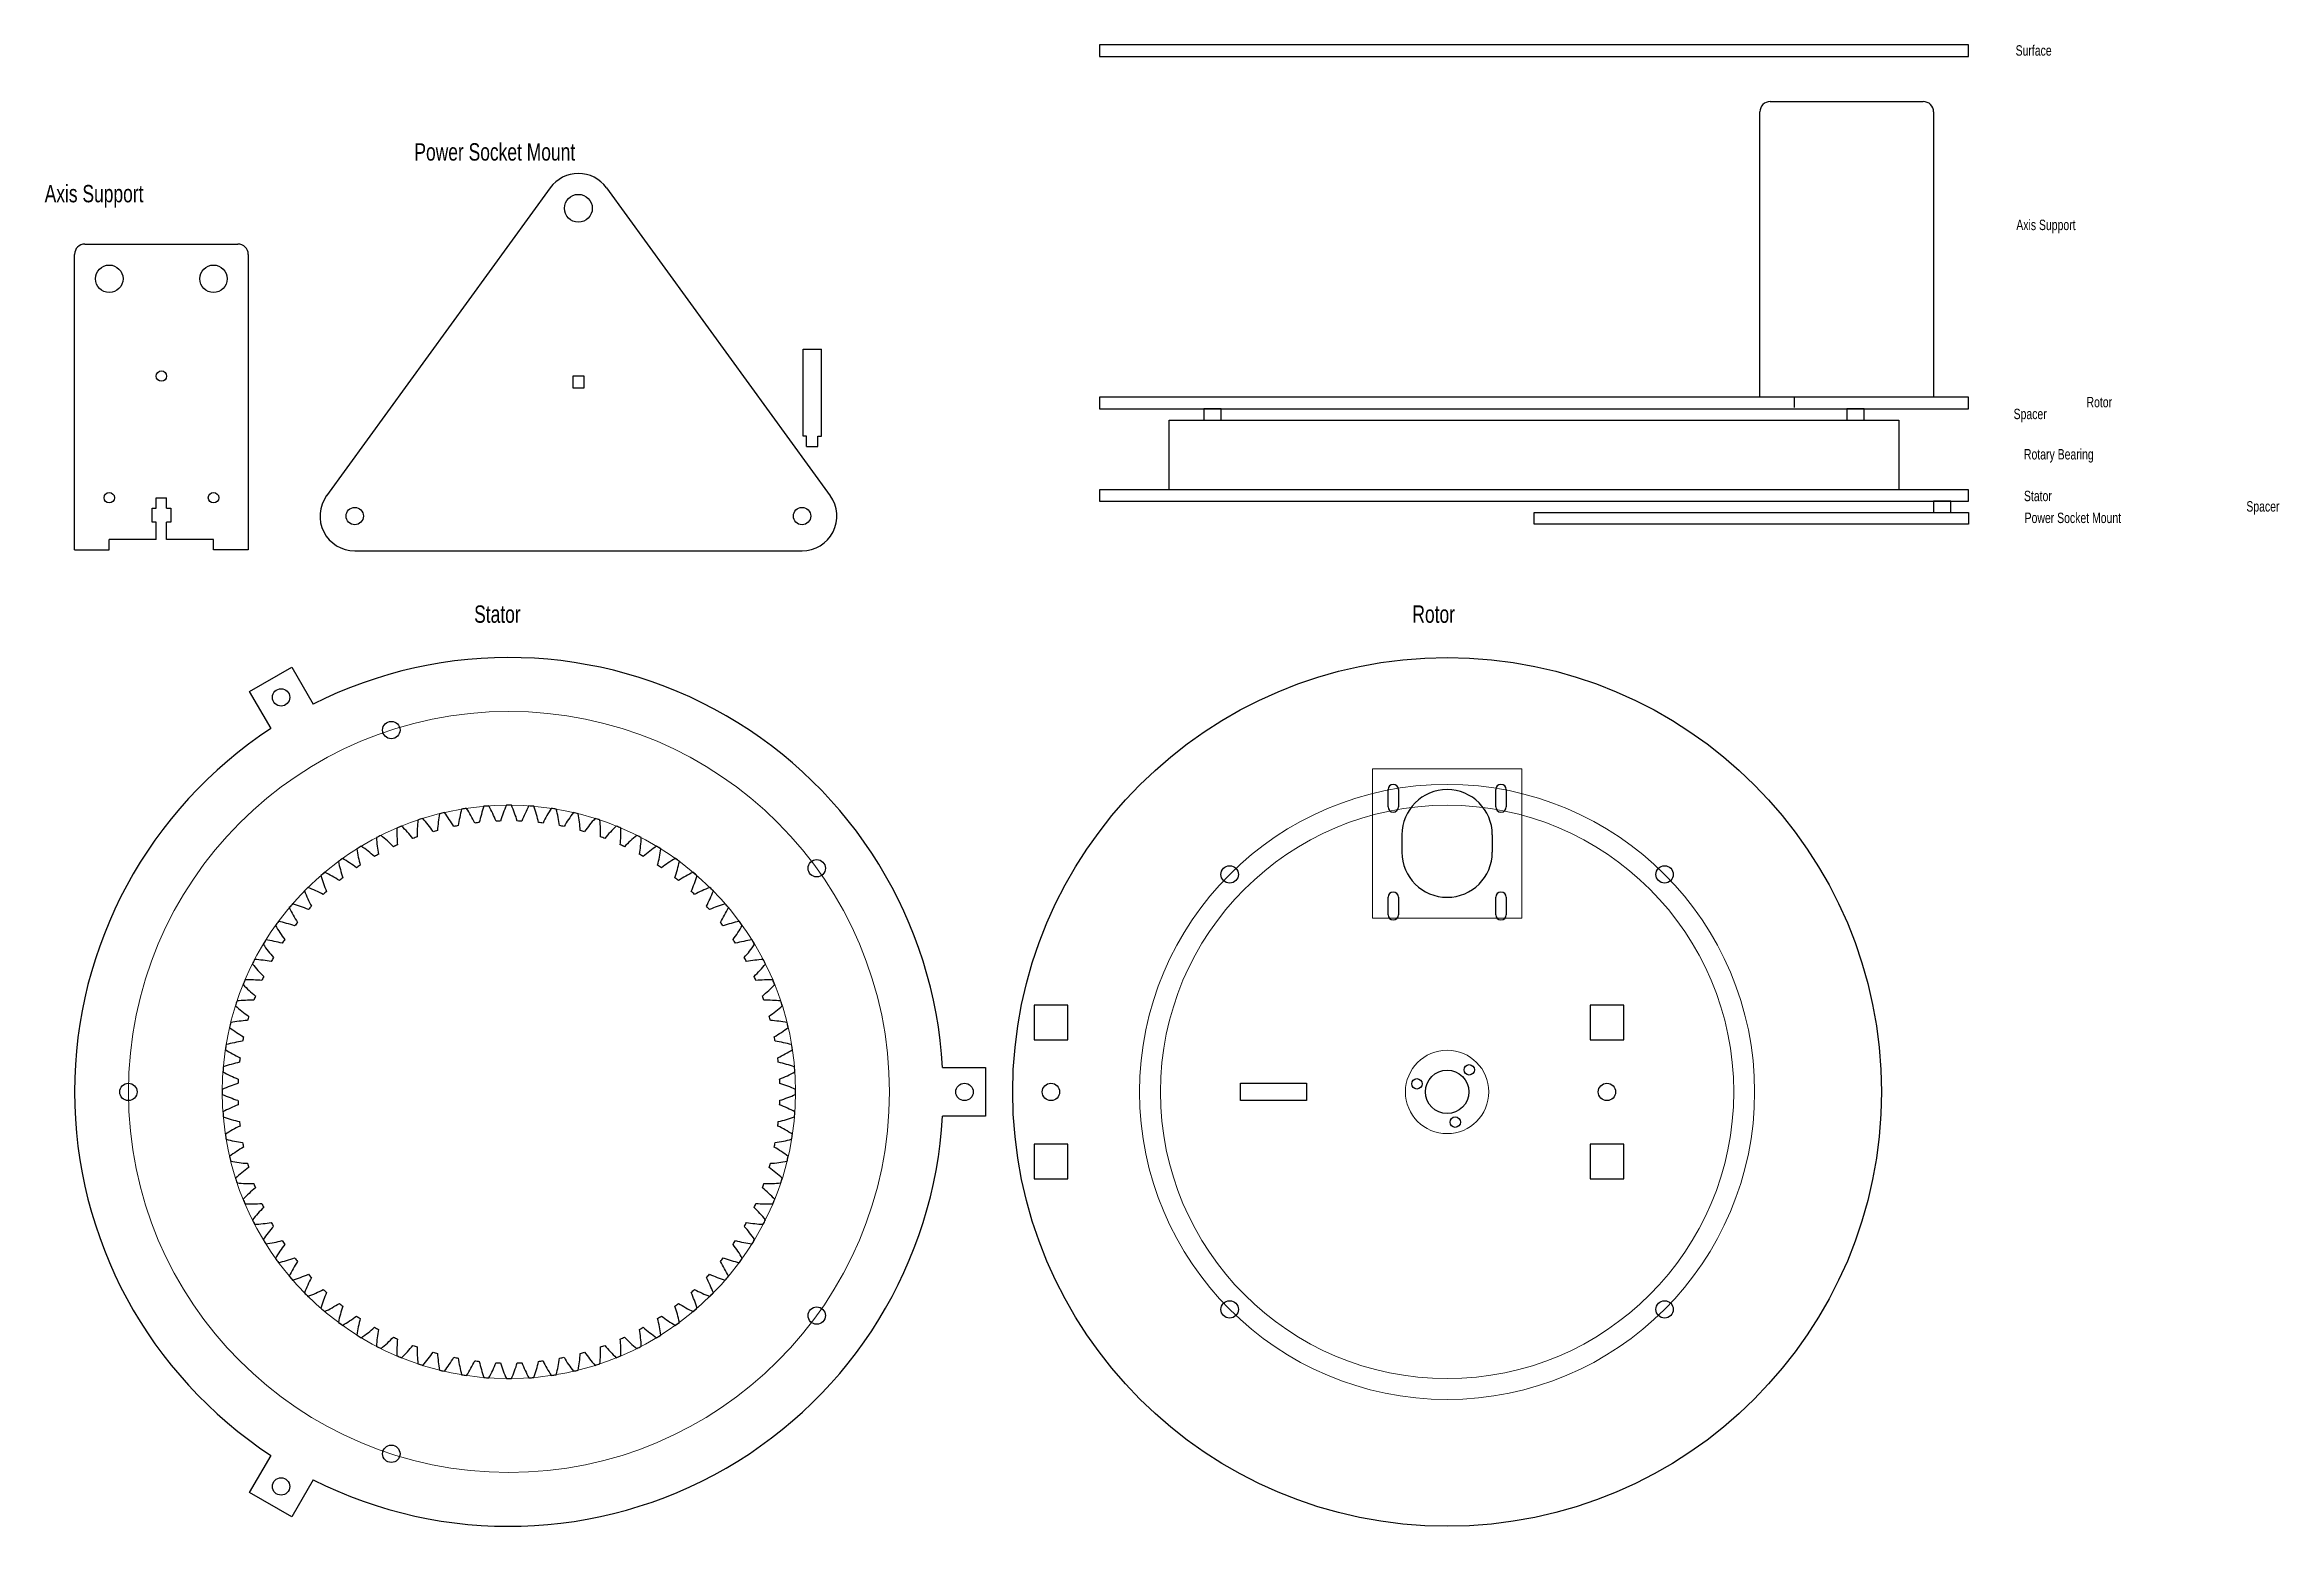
# Model space of a CAD drawing. Header units: millimetres. Extents: x -4 to 639, y 5 to 431.
import ezdxf

# ---------------------------------------------------------------- set-up
doc = ezdxf.new("R2010")
doc.units = ezdxf.units.MM
doc.layers.get('0').update_dxf_attribs({"linetype": 'CONTINUOUS', "lineweight": 25, "true_color": 0x000000})
doc.layers.add('Dimension', color=5, linetype='CONTINUOUS', lineweight=0, true_color=0x0000ff)
doc.styles.get("Standard").update_dxf_attribs({"font": 'txt', "width": 0.75})

msp = doc.modelspace()

# ---------------------------------------------------------------- linework, layer by layer
for p, q in [((550, 431.3), (300, 431.3)), ((300, 431.3), (300, 428)), ((550, 428), (550, 431.3)), ((300, 428), (550, 428)), ((490, 329.9), (490, 412)), ((493, 415), (537, 415)), ((540, 412), (540, 329.9)), ((141.91, 390.17), (77.55, 301.58)), ((158.09, 390.17), (222.45, 301.58)), ((8, 374), (52, 374)), ((5, 286), (5, 371)), ((55, 371), (55, 286)), ((214.64, 343.71), (219.94, 343.71)), ((214.64, 318.71), (214.64, 343.71)), ((219.94, 318.71), (219.94, 343.71)), ((151.65, 335.96), (148.35, 335.96)), ((148.35, 335.96), (148.35, 332.66)), ((151.65, 332.66), (151.65, 335.96)), ((148.35, 332.66), (151.65, 332.66)), ((550, 329.9), (300, 329.9)), ((300, 329.9), (300, 326.6)), ((500, 327), (500, 330)), ((550, 326.6), (550, 329.9)), ((300, 326.6), (550, 326.6)), ((320, 303.3), (320, 323.3)), ((320, 323.3), (530, 323.3)), ((335, 326.6), (330, 326.6)), ((330, 326.6), (330, 323.3)), ((330, 323.3), (335, 323.3)), ((335, 323.3), (335, 326.6)), ((520, 326.6), (515, 326.6)), ((515, 326.6), (515, 323.3)), ((515, 323.3), (520, 323.3)), ((520, 323.3), (520, 326.6)), ((530, 323.3), (530, 303.3)), ((215.64, 318.71), (214.64, 318.71)), ((215.64, 315.71), (215.64, 318.71)), ((215.64, 315.71), (218.94, 315.71)), ((218.94, 315.71), (218.94, 318.71)), ((218.94, 318.71), (219.94, 318.71)), ((550, 303.3), (300, 303.3)), ((300, 303.3), (300, 300)), ((530, 303.3), (320, 303.3)), ((550, 300), (550, 303.3)), ((27.3, 294), (27.3, 298)), ((27.3, 298), (28.5, 298)), ((28.5, 301), (31.5, 301)), ((28.5, 298), (28.5, 301)), ((31.5, 298), (31.5, 301)), ((31.5, 298), (32.7, 298)), ((32.7, 298), (32.7, 294)), ((300, 300), (550, 300)), ((425, 296.7), (550, 296.7)), ((425, 293.4), (425, 296.7)), ((545, 300), (540, 300)), ((540, 300), (540, 296.7)), ((540, 296.7), (545, 296.7)), ((545, 296.7), (545, 300)), ((550, 296.7), (550, 293.4)), ((28.5, 294), (27.3, 294)), ((28.5, 289), (28.5, 294)), ((32.7, 294), (31.5, 294)), ((31.5, 289), (31.5, 294)), ((550, 293.4), (425, 293.4)), ((5, 286), (15, 286)), ((15, 286), (15, 289)), ((28.5, 289), (15, 289)), ((45, 289), (31.5, 289)), ((45, 286), (45, 289)), ((55, 286), (45, 286)), ((85.64, 285.71), (214.36, 285.71)), ((55.38, 245.24), (67.51, 252.24)), ((67.51, 252.24), (73.66, 241.58)), ((61.54, 234.58), (55.38, 245.24)), ((383, 212), (383, 217)), ((386, 217), (386, 212)), ((414, 212), (414, 217)), ((417, 217), (417, 212)), ((387, 204), (387, 199)), ((413, 204), (413, 199)), ((383, 181), (383, 186)), ((386, 186), (386, 181)), ((414, 181), (414, 186)), ((417, 186), (417, 181)), ((290.84, 155), (281.14, 155)), ((281.14, 155), (281.14, 145)), ((290.84, 145), (290.84, 155)), ((450.84, 155), (441.14, 155)), ((441.14, 155), (441.14, 145)), ((450.84, 145), (450.84, 155)), ((281.14, 145), (290.84, 145)), ((441.14, 145), (450.84, 145)), ((254.8, 137), (267.11, 137)), ((267.11, 137), (267.11, 123)), ((340.49, 132.5), (359.49, 132.5)), ((340.49, 127.5), (340.49, 132.5)), ((359.49, 132.5), (359.49, 127.5)), ((267.11, 123), (254.8, 123)), ((359.49, 127.5), (340.49, 127.5)), ((290.84, 115), (281.14, 115)), ((281.14, 115), (281.14, 105)), ((290.84, 105), (290.84, 115)), ((450.84, 115), (441.14, 115)), ((441.14, 115), (441.14, 105)), ((450.84, 105), (450.84, 115)), ((281.14, 105), (290.84, 105)), ((441.14, 105), (450.84, 105)), ((55.38, 14.76), (61.54, 25.42)), ((67.51, 7.76), (55.38, 14.76)), ((73.66, 18.42), (67.51, 7.76))]:
    msp.add_line(p, q)
for centre, radius in [((150, 384.29), 4), ((15, 364), 3.95), ((45, 364), 3.95), ((30, 336), 1.5), ((15, 301), 1.5), ((45, 301), 1.5), ((85.64, 295.71), 2.5), ((214.36, 295.71), 2.5), ((400, 130), 125), ((64.45, 243.54), 2.5), ((96.16, 234.14), 2.5), ((218.59, 194.36), 2.5), ((337.42, 192.58), 2.5), ((462.58, 192.58), 2.5), ((400, 130), 6.25), ((406.36, 136.36), 1.5), ((20.5, 130), 2.5), ((261.11, 130), 2.5), ((285.99, 130), 2.5), ((391.31, 132.33), 1.5), ((445.99, 130), 2.5), ((402.33, 121.31), 1.5), ((218.59, 65.64), 2.5), ((337.42, 67.42), 2.5), ((462.58, 67.42), 2.5), ((96.16, 25.86), 2.5), ((64.45, 16.46), 2.5)]:
    msp.add_circle(centre, radius)
for centre, radius, start, end in [((493, 412), 3, 90, 180), ((537, 412), 3, 0, 90), ((150, 384.29), 10, 36, 144), ((8, 371), 3, 90, 180), ((52, 371), 3, 0, 90), ((85.64, 295.71), 10, 144, 270), ((214.36, 295.71), 10, 270, 36), ((130, 130), 125, 3.21024, 116.78976), ((130, 130), 125, 123.21024, 236.78976), ((384.5, 217), 1.5, 360, 180), ((400, 204), 13, 360, 180), ((415.5, 217), 1.5, 360, 180), ((384.5, 212), 1.5, 180, 360), ((415.5, 212), 1.5, 180, 360), ((400, 199), 13, 180, 360), ((384.5, 186), 1.5, 360, 180), ((415.5, 186), 1.5, 360, 180), ((384.5, 181), 1.5, 180, 360), ((415.5, 181), 1.5, 180, 360), ((130, 130), 125, 243.21024, 356.78976)]:
    msp.add_arc(centre, radius, start, end)
at = {"linetype": 'CONTINUOUS'}
for centre, radius, start, end in [((130, 130), 82.5, 93.99694, 95.00306), ((89.06, 193.28), 40, 21.44952, 28.38533), ((165.85, 196.3), 40, 156.11467, 163.05048), ((130, 130), 82.5, 89.49694, 90.50306), ((94.15, 196.3), 40, 16.94952, 23.88533), ((170.94, 193.28), 40, 151.61467, 158.55048), ((130, 130), 82.5, 84.99694, 86.00306), ((137.75, 204.97), 40, 178.61467, 185.55048), ((130, 130), 82.5, 111.99694, 113.00306), ((71.51, 177.54), 40, 39.44952, 46.38533), ((143.61, 204.13), 40, 174.11467, 181.05048), ((130, 130), 82.5, 107.49694, 108.50306), ((75.42, 181.98), 40, 34.94952, 41.88533), ((149.38, 202.84), 40, 169.61467, 176.55048), ((130, 130), 82.5, 102.99694, 104.00306), ((79.66, 186.1), 40, 30.44952, 37.38533), ((130, 130), 78, 100.77243, 101.72757), ((155.04, 201.09), 40, 165.11467, 172.05048), ((130, 130), 82.5, 98.49694, 99.50306), ((84.22, 189.88), 40, 25.94952, 32.88533), ((130, 130), 78, 96.27243, 97.22757), ((160.54, 198.91), 40, 160.61467, 167.55048), ((130, 130), 78, 91.77243, 92.72757), ((130, 130), 78, 87.27243, 88.22757), ((99.46, 198.91), 40, 12.44952, 19.38533), ((130, 130), 78, 82.77243, 83.72757), ((175.78, 189.88), 40, 147.11467, 154.05048), ((130, 130), 82.5, 80.49694, 81.50306), ((104.96, 201.09), 40, 7.94952, 14.88533), ((130, 130), 78, 78.27243, 79.22757), ((180.34, 186.1), 40, 142.61467, 149.55048), ((130, 130), 82.5, 75.99694, 77.00306), ((110.62, 202.84), 40, 3.44952, 10.38533), ((184.58, 181.98), 40, 138.11467, 145.05048), ((130, 130), 82.5, 71.49694, 72.50306), ((116.39, 204.13), 40, 358.94952, 5.88533), ((188.49, 177.54), 40, 133.61467, 140.55048), ((130, 130), 82.5, 66.99694, 68.00306), ((122.25, 204.97), 40, 354.44952, 1.38533), ((130, 130), 82.5, 120.99694, 122.00306), ((125.92, 205.26), 40, 187.61467, 194.55048), ((64.79, 167.8), 40, 48.44952, 55.38533), ((130, 130), 82.5, 116.49694, 117.50306), ((131.84, 205.35), 40, 183.11467, 190.05048), ((67.96, 172.8), 40, 43.94952, 50.88533), ((130, 130), 78, 114.27243, 115.22757), ((130, 130), 78, 109.77243, 110.72757), ((130, 130), 78, 105.27243, 106.22757), ((130, 130), 78, 73.77243, 74.72757), ((130, 130), 78, 69.27243, 70.22757), ((130, 130), 78, 64.77243, 65.72757), ((192.04, 172.8), 40, 129.11467, 136.05048), ((130, 130), 82.5, 62.49694, 63.50306), ((128.16, 205.35), 40, 349.94952, 356.88533), ((195.21, 167.8), 40, 124.61467, 131.55048), ((130, 130), 82.5, 57.99694, 59.00306), ((134.08, 205.26), 40, 345.44952, 352.38533), ((130, 130), 82.5, 129.99694, 131.00306), ((59.68, 157.13), 40, 57.44952, 64.38533), ((130, 130), 82.5, 125.49694, 126.50306), ((120.03, 204.71), 40, 192.11467, 199.05048), ((62.03, 162.57), 40, 52.94952, 59.88533), ((130, 130), 78, 123.27243, 124.22757), ((130, 130), 78, 118.77243, 119.72757), ((130, 130), 78, 60.27243, 61.22757), ((130, 130), 78, 55.77243, 56.72757), ((197.97, 162.57), 40, 120.11467, 127.05048), ((139.97, 204.71), 40, 340.94952, 347.88533), ((130, 130), 82.5, 53.49694, 54.50306), ((200.32, 157.13), 40, 115.61467, 122.55048), ((130, 130), 82.5, 48.99694, 50.00306), ((130, 130), 82.5, 134.49694, 135.50306), ((108.47, 202.23), 40, 201.11467, 208.05048), ((57.77, 151.53), 40, 61.94952, 68.88533), ((114.2, 203.7), 40, 196.61467, 203.55048), ((130, 130), 78, 132.27243, 133.22757), ((130, 130), 78, 127.77243, 128.72757), ((130, 130), 78, 51.27243, 52.22757), ((145.8, 203.7), 40, 336.44952, 343.38533), ((130, 130), 78, 46.77243, 47.72757), ((202.23, 151.53), 40, 111.11467, 118.05048), ((151.53, 202.23), 40, 331.94952, 338.88533), ((130, 130), 82.5, 44.49694, 45.50306), ((130, 130), 82.5, 138.99694, 140.00306), ((102.87, 200.32), 40, 205.61467, 212.55048), ((56.3, 145.8), 40, 66.44952, 73.38533), ((130, 130), 78, 136.77243, 137.72757), ((130, 130), 78, 42.27243, 43.22757), ((203.7, 145.8), 40, 106.61467, 113.55048), ((157.13, 200.32), 40, 327.44952, 334.38533), ((130, 130), 82.5, 39.99694, 41.00306), ((130, 130), 82.5, 147.99694, 149.00306), ((54.74, 134.08), 40, 75.44952, 82.38533), ((130, 130), 82.5, 143.49694, 144.50306), ((97.43, 197.97), 40, 210.11467, 217.05048), ((55.29, 139.97), 40, 70.94952, 77.88533), ((130, 130), 78, 145.77243, 146.72757), ((130, 130), 78, 141.27243, 142.22757), ((130, 130), 78, 37.77243, 38.72757), ((204.71, 139.97), 40, 102.11467, 109.05048), ((162.57, 197.97), 40, 322.94952, 329.88533), ((130, 130), 78, 33.27243, 34.22757), ((205.26, 134.08), 40, 97.61467, 104.55048), ((130, 130), 82.5, 35.49694, 36.50306), ((130, 130), 82.5, 30.99694, 32.00306), ((130, 130), 82.5, 152.49694, 153.50306), ((54.65, 128.16), 40, 79.94952, 86.88533), ((92.2, 195.21), 40, 214.61467, 221.55048), ((130, 130), 78, 150.27243, 151.22757), ((167.8, 195.21), 40, 318.44952, 325.38533), ((130, 130), 78, 28.77243, 29.72757), ((205.35, 128.16), 40, 93.11467, 100.05048), ((130, 130), 82.5, 26.49694, 27.50306), ((130, 130), 82.5, 156.99694, 158.00306), ((82.46, 188.49), 40, 223.61467, 230.55048), ((55.03, 122.25), 40, 84.44952, 91.38533), ((87.2, 192.04), 40, 219.11467, 226.05048), ((130, 130), 78, 154.77243, 155.72757), ((172.8, 192.04), 40, 313.94952, 320.88533), ((130, 130), 78, 24.27243, 25.22757), ((204.97, 122.25), 40, 88.61467, 95.55048), ((177.54, 188.49), 40, 309.44952, 316.38533), ((130, 130), 82.5, 21.99694, 23.00306), ((130, 130), 82.5, 161.49694, 162.50306), ((78.02, 184.58), 40, 228.11467, 235.05048), ((55.87, 116.39), 40, 88.94952, 95.88533), ((130, 130), 78, 159.27243, 160.22757), ((130, 130), 78, 19.77243, 20.72757), ((204.13, 116.39), 40, 84.11467, 91.05048), ((181.98, 184.58), 40, 304.94952, 311.88533), ((130, 130), 82.5, 17.49694, 18.50306), ((130, 130), 82.5, 165.99694, 167.00306), ((73.9, 180.34), 40, 232.61467, 239.55048), ((57.16, 110.62), 40, 93.44952, 100.38533), ((130, 130), 78, 163.77243, 164.72757), ((130, 130), 78, 15.27243, 16.22757), ((202.84, 110.62), 40, 79.61467, 86.55048), ((186.1, 180.34), 40, 300.44952, 307.38533), ((130, 130), 82.5, 12.99694, 14.00306), ((130, 130), 82.5, 170.49694, 171.50306), ((70.12, 175.78), 40, 237.11467, 244.05048), ((58.91, 104.96), 40, 97.94952, 104.88533), ((130, 130), 78, 168.27243, 169.22757), ((130, 130), 78, 10.77243, 11.72757), ((201.09, 104.96), 40, 75.11467, 82.05048), ((189.88, 175.78), 40, 295.94952, 302.88533), ((130, 130), 82.5, 8.49694, 9.50306), ((130, 130), 82.5, 174.99694, 176.00306), ((66.72, 170.94), 40, 241.61467, 248.55048), ((61.09, 99.46), 40, 102.44952, 109.38533), ((130, 130), 78, 172.77243, 173.72757), ((130, 130), 78, 6.27243, 7.22757), ((198.91, 99.46), 40, 70.61467, 77.55048), ((193.28, 170.94), 40, 291.44952, 298.38533), ((130, 130), 82.5, 3.99694, 5.00306), ((63.7, 94.15), 40, 106.94952, 113.88533), ((130, 130), 82.5, 179.49694, 180.50306), ((63.7, 165.85), 40, 246.11467, 253.05048), ((130, 130), 78, 177.27243, 178.22757), ((130, 130), 78, 1.77243, 2.72757), ((196.3, 94.15), 40, 66.11467, 73.05048), ((196.3, 165.85), 40, 286.94952, 293.88533), ((130, 130), 82.5, 359.49694, 0.50306), ((66.72, 89.06), 40, 111.44952, 118.38533), ((130, 130), 82.5, 183.99694, 185.00306), ((61.09, 160.54), 40, 250.61467, 257.55048), ((130, 130), 78, 181.77243, 182.72757), ((198.91, 160.54), 40, 282.44952, 289.38533), ((130, 130), 78, 357.27243, 358.22757), ((193.28, 89.06), 40, 61.61467, 68.55048), ((130, 130), 82.5, 354.99694, 356.00306), ((70.12, 84.22), 40, 115.94952, 122.88533), ((130, 130), 82.5, 188.49694, 189.50306), ((58.91, 155.04), 40, 255.11467, 262.05048), ((130, 130), 78, 186.27243, 187.22757), ((201.09, 155.04), 40, 277.94952, 284.88533), ((130, 130), 78, 352.77243, 353.72757), ((189.88, 84.22), 40, 57.11467, 64.05048), ((130, 130), 82.5, 350.49694, 351.50306), ((73.9, 79.66), 40, 120.44952, 127.38533), ((130, 130), 82.5, 192.99694, 194.00306), ((57.16, 149.38), 40, 259.61467, 266.55048), ((130, 130), 78, 190.77243, 191.72757), ((130, 130), 78, 195.27243, 196.22757), ((130, 130), 78, 343.77243, 344.72757), ((202.84, 149.38), 40, 273.44952, 280.38533), ((130, 130), 78, 348.27243, 349.22757), ((186.1, 79.66), 40, 52.61467, 59.55048), ((130, 130), 82.5, 345.99694, 347.00306), ((78.02, 75.42), 40, 124.94952, 131.88533), ((130, 130), 82.5, 197.49694, 198.50306), ((55.87, 143.61), 40, 264.11467, 271.05048), ((130, 130), 78, 199.77243, 200.72757), ((130, 130), 78, 339.27243, 340.22757), ((204.13, 143.61), 40, 268.94952, 275.88533), ((181.98, 75.42), 40, 48.11467, 55.05048), ((130, 130), 82.5, 341.49694, 342.50306), ((82.46, 71.51), 40, 129.44952, 136.38533), ((130, 130), 82.5, 201.99694, 203.00306), ((55.03, 137.75), 40, 268.61467, 275.55048), ((87.2, 67.96), 40, 133.94952, 140.88533), ((130, 130), 78, 204.27243, 205.22757), ((130, 130), 78, 334.77243, 335.72757), ((172.8, 67.96), 40, 39.11467, 46.05048), ((204.97, 137.75), 40, 264.44952, 271.38533), ((177.54, 71.51), 40, 43.61467, 50.55048), ((130, 130), 82.5, 336.99694, 338.00306), ((130, 130), 82.5, 206.49694, 207.50306), ((54.65, 131.84), 40, 273.11467, 280.05048), ((92.2, 64.79), 40, 138.44952, 145.38533), ((130, 130), 78, 208.77243, 209.72757), ((130, 130), 78, 330.27243, 331.22757), ((167.8, 64.79), 40, 34.61467, 41.55048), ((205.35, 131.84), 40, 259.94952, 266.88533), ((130, 130), 82.5, 332.49694, 333.50306), ((130, 130), 82.5, 210.99694, 212.00306), ((54.74, 125.92), 40, 277.61467, 284.55048), ((97.43, 62.03), 40, 142.94952, 149.88533), ((130, 130), 78, 213.27243, 214.22757), ((130, 130), 78, 325.77243, 326.72757), ((162.57, 62.03), 40, 30.11467, 37.05048), ((205.26, 125.92), 40, 255.44952, 262.38533), ((130, 130), 82.5, 327.99694, 329.00306), ((130, 130), 82.5, 215.49694, 216.50306), ((55.29, 120.03), 40, 282.11467, 289.05048), ((102.87, 59.68), 40, 147.44952, 154.38533), ((56.3, 114.2), 40, 286.61467, 293.55048), ((130, 130), 78, 217.77243, 218.72757), ((130, 130), 78, 222.27243, 223.22757), ((130, 130), 78, 316.77243, 317.72757), ((203.7, 114.2), 40, 246.44952, 253.38533), ((130, 130), 78, 321.27243, 322.22757), ((157.13, 59.68), 40, 25.61467, 32.55048), ((204.71, 120.03), 40, 250.94952, 257.88533), ((130, 130), 82.5, 323.49694, 324.50306), ((130, 130), 82.5, 219.99694, 221.00306), ((108.47, 57.77), 40, 151.94952, 158.88533), ((130, 130), 82.5, 224.49694, 225.50306), ((57.77, 108.47), 40, 291.11467, 298.05048), ((114.2, 56.3), 40, 156.44952, 163.38533), ((130, 130), 78, 226.77243, 227.72757), ((130, 130), 78, 312.27243, 313.22757), ((145.8, 56.3), 40, 16.61467, 23.55048), ((202.23, 108.47), 40, 241.94952, 248.88533), ((151.53, 57.77), 40, 21.11467, 28.05048), ((130, 130), 82.5, 314.49694, 315.50306), ((130, 130), 82.5, 318.99694, 320.00306), ((130, 130), 82.5, 228.99694, 230.00306), ((59.68, 102.87), 40, 295.61467, 302.55048), ((120.03, 55.29), 40, 160.94952, 167.88533), ((130, 130), 78, 231.27243, 232.22757), ((62.03, 97.43), 40, 300.11467, 307.05048), ((130, 130), 78, 235.77243, 236.72757), ((125.92, 54.74), 40, 165.44952, 172.38533), ((130, 130), 78, 303.27243, 304.22757), ((134.08, 54.74), 40, 7.61467, 14.55048), ((197.97, 97.43), 40, 232.94952, 239.88533), ((130, 130), 78, 307.77243, 308.72757), ((139.97, 55.29), 40, 12.11467, 19.05048), ((200.32, 102.87), 40, 237.44952, 244.38533), ((130, 130), 82.5, 309.99694, 311.00306), ((130, 130), 82.5, 233.49694, 234.50306), ((130, 130), 82.5, 237.99694, 239.00306), ((64.79, 92.2), 40, 304.61467, 311.55048), ((130, 130), 78, 240.27243, 241.22757), ((131.84, 54.65), 40, 169.94952, 176.88533), ((67.96, 87.2), 40, 309.11467, 316.05048), ((130, 130), 78, 244.77243, 245.72757), ((137.75, 55.03), 40, 174.44952, 181.38533), ((130, 130), 78, 294.27243, 295.22757), ((122.25, 55.03), 40, 358.61467, 5.55048), ((192.04, 87.2), 40, 223.94952, 230.88533), ((130, 130), 78, 298.77243, 299.72757), ((128.16, 54.65), 40, 3.11467, 10.05048), ((195.21, 92.2), 40, 228.44952, 235.38533), ((130, 130), 82.5, 300.99694, 302.00306), ((130, 130), 82.5, 305.49694, 306.50306), ((130, 130), 82.5, 242.49694, 243.50306), ((130, 130), 82.5, 246.99694, 248.00306), ((71.51, 82.46), 40, 313.61467, 320.55048), ((130, 130), 78, 249.27243, 250.22757), ((143.61, 55.87), 40, 178.94952, 185.88533), ((130, 130), 82.5, 251.49694, 252.50306), ((75.42, 78.02), 40, 318.11467, 325.05048), ((130, 130), 78, 253.77243, 254.72757), ((149.38, 57.16), 40, 183.44952, 190.38533), ((79.66, 73.9), 40, 322.61467, 329.55048), ((130, 130), 78, 258.27243, 259.22757), ((155.04, 58.91), 40, 187.94952, 194.88533), ((84.22, 70.12), 40, 327.11467, 334.05048), ((130, 130), 78, 262.77243, 263.72757), ((160.54, 61.09), 40, 192.44952, 199.38533), ((89.06, 66.72), 40, 331.61467, 338.55048), ((130, 130), 78, 267.27243, 268.22757), ((165.85, 63.7), 40, 196.94952, 203.88533), ((94.15, 63.7), 40, 336.11467, 343.05048), ((130, 130), 78, 271.77243, 272.72757), ((170.94, 66.72), 40, 201.44952, 208.38533), ((99.46, 61.09), 40, 340.61467, 347.55048), ((130, 130), 78, 276.27243, 277.22757), ((175.78, 70.12), 40, 205.94952, 212.88533), ((104.96, 58.91), 40, 345.11467, 352.05048), ((130, 130), 78, 280.77243, 281.72757), ((180.34, 73.9), 40, 210.44952, 217.38533), ((110.62, 57.16), 40, 349.61467, 356.55048), ((130, 130), 78, 285.27243, 286.22757), ((184.58, 78.02), 40, 214.94952, 221.88533), ((130, 130), 82.5, 287.49694, 288.50306), ((116.39, 55.87), 40, 354.11467, 1.05048), ((130, 130), 78, 289.77243, 290.72757), ((188.49, 82.46), 40, 219.44952, 226.38533), ((130, 130), 82.5, 291.99694, 293.00306), ((130, 130), 82.5, 296.49694, 297.50306), ((130, 130), 82.5, 255.99694, 257.00306), ((130, 130), 82.5, 260.49694, 261.50306), ((130, 130), 82.5, 264.99694, 266.00306), ((130, 130), 82.5, 269.49694, 270.50306), ((130, 130), 82.5, 273.99694, 275.00306), ((130, 130), 82.5, 278.49694, 279.50306), ((130, 130), 82.5, 282.99694, 284.00306)]:
    msp.add_arc(centre, radius, start, end, dxfattribs=at)
at = {"layer": 'Dimension'}
for p, q in [((151.65, 332.66), (151.65, 335.96)), ((378.5, 180), (378.5, 223)), ((378.5, 223), (421.5, 223)), ((421.5, 223), (421.5, 180)), ((421.5, 180), (378.5, 180))]:
    msp.add_line(p, q, dxfattribs=at)
for centre, radius in [((130, 130), 109.5), ((130, 130), 82.5), ((400, 130), 88.5), ((400, 130), 82.5), ((400, 130), 12)]:
    msp.add_circle(centre, radius, dxfattribs=at)

# ---------------------------------------------------------------- texts
at = {"layer": 'Dimension', "width": 100, "attachment_point": 1}
for s, insert, char_height in [('Surface', (563.6, 431.2), 3), ('Power\\~Socket\\~Mount', (102.8, 403), 5), ('Axis\\~Support', (-3.6, 391), 5), ('Axis\\~Support', (563.8, 381), 3), ('Rotor', (584, 330), 3), ('Spacer', (563.02, 326.6), 3), ('Rotary\\~Bearing', (566, 315), 3), ('Stator', (566, 303), 3), ('Power\\~Socket\\~Mount', (566.19, 296.7), 3), ('Spacer', (630, 300), 3), ('Stator', (120, 270), 5), ('Rotor', (390, 270), 5)]:
    msp.add_mtext(s, dxfattribs=dict(at, insert=insert, char_height=char_height))

doc.saveas('drawing.dxf')
